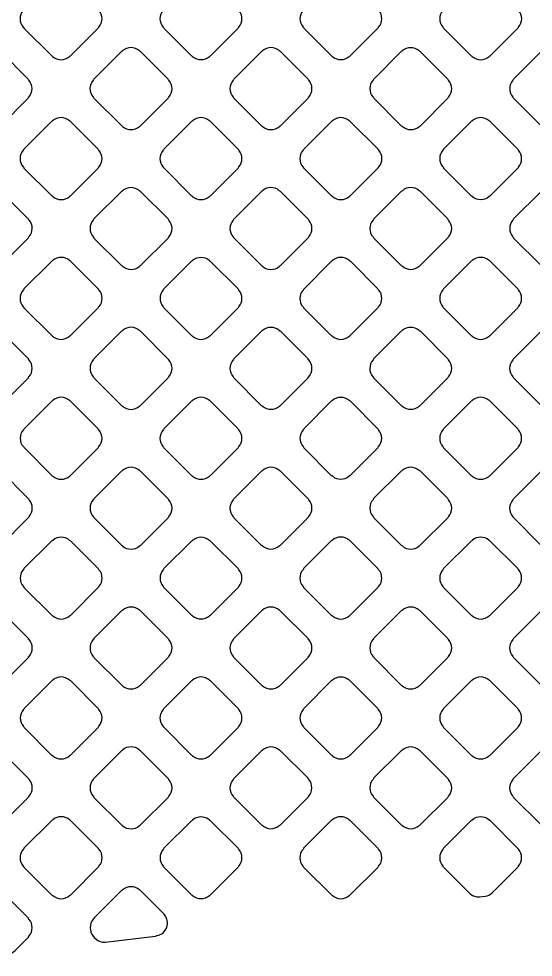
# Model space of a CAD drawing. Extents: x 3811 to 4077, y -444 to -307.
# Drawn here: x 3994.406 to 3995.199, y -382.214 to -380.767 of the extents above; entities that cross this region are included whole.
import ezdxf

# ---------------------------------------------------------------- set-up
doc = ezdxf.new("R2010")
doc.units = 0
doc.layers.add('gbr-dxf', color=7, linetype='Continuous')

msp = doc.modelspace()

# ---------------------------------------------------------------- linework, layer by layer
at = {"layer": 'gbr-dxf', "linetype": 'Continuous'}
for points in [[(3994.413, -380.7805, -0.088014), (3994.414, -380.782), (3994.4568, -380.8248, -0.083733), (3994.4582, -380.8257, 0.37981), (3994.4841, -380.8257, -0.096625), (3994.4858, -380.8247), (3994.5285, -380.782, -0.096332), (3994.5295, -380.7803, 0.37981), (3994.5295, -380.7543, -0.092348), (3994.5285, -380.7528), (3994.4859, -380.7102, -0.096111), (3994.4843, -380.7092, 0.379731), (3994.4583, -380.7092, -0.096458), (3994.4567, -380.7102), (3994.414, -380.7529, -0.096857), (3994.413, -380.7545, 0.379731)], [(3994.6285, -380.7804, -0.087916), (3994.6294, -380.7819), (3994.6722, -380.8246, -0.100215), (3994.6739, -380.8256, 0.379201), (3994.6998, -380.8256, -0.095956), (3994.7015, -380.8246), (3994.7441, -380.782, -0.096332), (3994.7451, -380.7803, 0.379451), (3994.7451, -380.7544, -0.092162), (3994.7442, -380.7528), (3994.7014, -380.7101, -0.095895), (3994.6998, -380.7091, 0.379249), (3994.6738, -380.7091, -0.096723), (3994.6722, -380.7101), (3994.6295, -380.7528, -0.096857), (3994.6285, -380.7544, 0.3795)], [(3994.8442, -380.7804, -0.096458), (3994.8452, -380.782), (3994.8878, -380.8246, -0.092959), (3994.8894, -380.8256, 0.379237), (3994.9153, -380.8256, -0.095506), (3994.917, -380.8246), (3994.9596, -380.782, -0.095585), (3994.9606, -380.7804, 0.379465), (3994.9606, -380.7544, -0.083317), (3994.9597, -380.753), (3994.9168, -380.7101, -0.088202), (3994.9153, -380.7092, 0.379731), (3994.8894, -380.7092, -0.096458), (3994.8877, -380.7102), (3994.8452, -380.7527, -0.096857), (3994.8442, -380.7544, 0.379731)], [(3995.0596, -380.7804, -0.104155), (3995.0607, -380.7821), (3995.1032, -380.8247, -0.100442), (3995.105, -380.8257, 0.37902), (3995.1309, -380.8257, -0.095506), (3995.1325, -380.8247), (3995.1752, -380.7821, -0.095394), (3995.1762, -380.7804, 0.378608), (3995.1762, -380.7545, -0.107356), (3995.1751, -380.7527), (3995.1326, -380.7101, -0.096227), (3995.1309, -380.7091, 0.378784), (3995.105, -380.7091, -0.095527), (3995.1034, -380.7101), (3995.0606, -380.7528, -0.095997), (3995.0597, -380.7545, 0.378338)], [(3994.3053, -380.8882, -0.096723), (3994.3063, -380.8899), (3994.3487, -380.9322, -0.108515), (3994.3505, -380.9333, 0.37981), (3994.3765, -380.9333, -0.095956), (3994.3781, -380.9323), (3994.4206, -380.8898, -0.096111), (3994.4216, -380.8882, 0.37981), (3994.4216, -380.8622, -0.099964), (3994.4206, -380.8605), (3994.3783, -380.8181, -0.104264), (3994.3765, -380.8171, 0.379731), (3994.3505, -380.8171, -0.096723), (3994.3488, -380.8181), (3994.3063, -380.8606, -0.096627), (3994.3053, -380.8622, 0.379731)], [(3994.5207, -380.8882, -0.087947), (3994.5216, -380.8897), (3994.5646, -380.9326, -0.083549), (3994.566, -380.9335, 0.379201), (3994.5919, -380.9335, -0.096625), (3994.5936, -380.9325), (3994.6363, -380.8898, -0.096332), (3994.6373, -380.8881, 0.379308), (3994.6373, -380.8622, -0.092052), (3994.6364, -380.8606), (3994.5936, -380.8179, -0.096328), (3994.592, -380.8169, 0.37947), (3994.566, -380.8169, -0.096723), (3994.5644, -380.8179), (3994.5217, -380.8606, -0.096627), (3994.5207, -380.8622, 0.3795)], [(3994.7364, -380.8882, -0.088014), (3994.7373, -380.8897), (3994.7799, -380.9323, -0.100824), (3994.7816, -380.9333, 0.379092), (3994.8076, -380.9334, -0.095378), (3994.8092, -380.9324), (3994.8519, -380.8897, -0.096036), (3994.8529, -380.8881, 0.378793), (3994.8529, -380.8621, -0.092162), (3994.8519, -380.8606), (3994.8093, -380.8179, -0.096266), (3994.8076, -380.8169, 0.379778), (3994.7817, -380.817, -0.096723), (3994.78, -380.8179), (3994.7373, -380.8606, -0.096857), (3994.7364, -380.8622, 0.379731)], [(3994.952, -380.8621, 0.378853), (3994.952, -380.8881, -0.104371), (3994.953, -380.8899), (3994.9955, -380.9324, -0.100294), (3994.9973, -380.9334, 0.379582), (3995.0232, -380.9334, -0.095649), (3995.0249, -380.9324), (3995.0674, -380.8899, -0.095701), (3995.0684, -380.8882, 0.37857), (3995.0684, -380.8623, -0.092061), (3995.0674, -380.8608), (3995.0247, -380.818, -0.096227), (3995.023, -380.817, 0.378784), (3994.9971, -380.817, -0.095527), (3994.9955, -380.818), (3994.953, -380.8605, -0.096036)], [(3995.1675, -380.8623, 0.379211), (3995.1675, -380.8883, -0.100399), (3995.1685, -380.89), (3995.211, -380.9325, -0.096627), (3995.2127, -380.9335, 0.37981), (3995.2386, -380.9335, -0.096625), (3995.2403, -380.9325), (3995.283, -380.8898, -0.096111), (3995.284, -380.8881, 0.37975), (3995.284, -380.8622, -0.096265), (3995.283, -380.8605), (3995.2405, -380.818, -0.100401), (3995.2387, -380.817, 0.378885), (3995.2128, -380.817, -0.096528), (3995.2112, -380.8179), (3995.1684, -380.8607, -0.095686)], [(3994.413, -380.9959, -0.100402), (3994.414, -380.9976), (3994.4567, -381.0402, -0.096527), (3994.4583, -381.0412, 0.379422), (3994.4843, -381.0412, -0.095956), (3994.4859, -381.0402), (3994.5285, -380.9976, -0.096111), (3994.5295, -380.996, 0.379308), (3994.5295, -380.97, -0.09601), (3994.5285, -380.9684), (3994.4859, -380.9257, -0.100401), (3994.4842, -380.9247, 0.37947), (3994.4582, -380.9248, -0.096458), (3994.4566, -380.9257), (3994.414, -380.9683, -0.096857), (3994.413, -380.9699, 0.379357)], [(3994.6285, -380.996, -0.084073), (3994.6294, -380.9974), (3994.6722, -381.0402, -0.096857), (3994.6738, -381.0412, 0.379092), (3994.6998, -381.0412, -0.095383), (3994.7014, -381.0402), (3994.7441, -380.9976, -0.096423), (3994.745, -380.9959, 0.379087), (3994.7451, -380.97, -0.095968), (3994.7441, -380.9683), (3994.7015, -380.9258, -0.100093), (3994.6998, -380.9248, 0.37947), (3994.6738, -380.9248, -0.096723), (3994.6722, -380.9258), (3994.6295, -380.9684, -0.096627), (3994.6285, -380.9701, 0.379731)], [(3994.8441, -380.97, 0.379589), (3994.8441, -380.996, -0.08798), (3994.845, -380.9975), (3994.8878, -381.0402, -0.100093), (3994.8895, -381.0412, 0.378837), (3994.9154, -381.0412, -0.095506), (3994.917, -381.0402), (3994.9597, -380.9975, -0.096036), (3994.9607, -380.9959, 0.378841), (3994.9607, -380.97, -0.092162), (3994.9597, -380.9684), (3994.917, -380.9257, -0.095796), (3994.9154, -380.9247, 0.378611), (3994.8894, -380.9247, -0.095383), (3994.8878, -380.9256), (3994.8451, -380.9684, -0.096322)], [(3995.0598, -380.97, 0.379211), (3995.0598, -380.9959, -0.100902), (3995.0608, -380.9977), (3995.1033, -381.0402, -0.096857), (3995.105, -381.0411, 0.37981), (3995.131, -381.0411, -0.095956), (3995.1326, -381.0402), (3995.1751, -380.9977, -0.096111), (3995.1761, -380.996, 0.37975), (3995.1761, -380.9701, -0.096265), (3995.1751, -380.9684), (3995.1323, -380.9257, -0.083291), (3995.1309, -380.9248, 0.378885), (3995.105, -380.9248, -0.096528), (3995.1034, -380.9257), (3995.0608, -380.9683, -0.095997)], [(3994.3052, -381.1037, -0.092052), (3994.3061, -381.1053), (3994.3488, -381.1479, -0.103973), (3994.3506, -381.1489, 0.379422), (3994.3765, -381.1489, -0.096625), (3994.3782, -381.1479), (3994.4208, -381.1053, -0.096332), (3994.4217, -381.1037, 0.379451), (3994.4218, -381.0777, -0.087613), (3994.4208, -381.0762), (3994.378, -381.0334, -0.091578), (3994.3764, -381.0324, 0.379249), (3994.3505, -381.0325, -0.096723), (3994.3488, -381.0335), (3994.3062, -381.0761, -0.096627), (3994.3052, -381.0778, 0.379357)], [(3994.5209, -381.1037, -0.100399), (3994.5219, -381.1054), (3994.5644, -381.148, -0.096627), (3994.5661, -381.1489, 0.379092), (3994.592, -381.149, -0.095378), (3994.5936, -381.148), (3994.6363, -381.1054, -0.096227), (3994.6372, -381.1037, 0.379087), (3994.6373, -381.0778, -0.09601), (3994.6363, -381.0761), (3994.5937, -381.0336, -0.100401), (3994.592, -381.0326, 0.37947), (3994.566, -381.0326, -0.096458), (3994.5644, -381.0336), (3994.5218, -381.0761, -0.096857), (3994.5209, -381.0777, 0.379731)], [(3994.7363, -381.0778, 0.379589), (3994.7363, -381.1038, -0.083601), (3994.7372, -381.1052), (3994.78, -381.148, -0.096527), (3994.7816, -381.149, 0.378837), (3994.8076, -381.149, -0.096031), (3994.8092, -381.148), (3994.8519, -381.1053, -0.096036), (3994.8529, -381.1037, 0.37857), (3994.8529, -381.0778, -0.095968), (3994.8519, -381.0762), (3994.8093, -381.0335, -0.100093), (3994.8075, -381.0325, 0.378784), (3994.7816, -381.0325, -0.095383), (3994.78, -381.0335), (3994.7373, -381.0762, -0.096227)], [(3994.952, -381.0778, 0.379211), (3994.952, -381.1037, -0.10047), (3994.953, -381.1054), (3994.9956, -381.148, -0.096111), (3994.9972, -381.1489, 0.37981), (3995.0232, -381.1489, -0.095956), (3995.0248, -381.148), (3995.0674, -381.1053, -0.096332), (3995.0684, -381.1037, 0.379451), (3995.0684, -381.0778, -0.096117), (3995.0674, -381.0761), (3995.0249, -381.0335, -0.099849), (3995.0232, -381.0325, 0.37915), (3994.9972, -381.0325, -0.096367), (3994.9956, -381.0335), (3994.953, -381.0761, -0.095997)], [(3995.1676, -381.1037, -0.096458), (3995.1685, -381.1054), (3995.2111, -381.1479, -0.092289), (3995.2127, -381.1489, 0.37981), (3995.2386, -381.1489, -0.096625), (3995.2403, -381.1479), (3995.2829, -381.1053, -0.096332), (3995.2838, -381.1037, 0.37981), (3995.2838, -381.0777, -0.083317), (3995.283, -381.0763), (3995.2402, -381.0335, -0.088202), (3995.2387, -381.0326, 0.379731), (3995.2127, -381.0326, -0.096458), (3995.2111, -381.0336), (3995.1685, -381.0761, -0.096857), (3995.1676, -381.0777, 0.379731)], [(3994.413, -381.2115, -0.096625), (3994.414, -381.2132), (3994.4567, -381.2558, -0.092233), (3994.4582, -381.2568, 0.379092), (3994.4842, -381.2568, -0.095166), (3994.4858, -381.2558), (3994.5286, -381.213, -0.096036), (3994.5296, -381.2114, 0.378793), (3994.5296, -381.1855, -0.083163), (3994.5287, -381.1841), (3994.4858, -381.1412, -0.087516), (3994.4843, -381.1403, 0.379778), (3994.4583, -381.1403, -0.096723), (3994.4567, -381.1412), (3994.414, -381.1839, -0.096627), (3994.413, -381.1856, 0.379731)], [(3994.6286, -381.2115, -0.09601), (3994.6296, -381.2131), (3994.6721, -381.2557, -0.108091), (3994.674, -381.2567, 0.378309), (3994.6999, -381.2567, -0.095383), (3994.7015, -381.2557), (3994.7441, -381.2132, -0.095701), (3994.745, -381.2115, 0.37857), (3994.745, -381.1856, -0.099971), (3994.744, -381.1839), (3994.7015, -381.1414, -0.104246), (3994.6997, -381.1404, 0.378945), (3994.6738, -381.1403, -0.096217), (3994.6722, -381.1413), (3994.6296, -381.1839, -0.095916), (3994.6286, -381.1855, 0.379175)], [(3994.8441, -381.1857, 0.379211), (3994.8441, -381.2116, -0.083792), (3994.845, -381.213), (3994.8877, -381.2558, -0.096627), (3994.8894, -381.2567, 0.37981), (3994.9154, -381.2567, -0.096625), (3994.917, -381.2558), (3994.9596, -381.2131, -0.096332), (3994.9606, -381.2115, 0.37975), (3994.9606, -381.1855, -0.096225), (3994.9596, -381.1839), (3994.9171, -381.1413, -0.100093), (3994.9154, -381.1403, 0.378885), (3994.8894, -381.1403, -0.09601), (3994.8878, -381.1413), (3994.8451, -381.184, -0.096036)], [(3995.0598, -381.2115, -0.096458), (3995.0607, -381.2132), (3995.1033, -381.2557, -0.092289), (3995.1049, -381.2567, 0.37981), (3995.1308, -381.2567, -0.096625), (3995.1325, -381.2557), (3995.1751, -381.2131, -0.096111), (3995.1761, -381.2114, 0.37981), (3995.1761, -381.1855, -0.099964), (3995.1751, -381.1837), (3995.1325, -381.1412, -0.087638), (3995.131, -381.1402, 0.379731), (3995.105, -381.1402, -0.096723), (3995.1034, -381.1412), (3995.0607, -381.1839, -0.096857), (3995.0598, -381.1855, 0.379731)], [(3994.3053, -381.3192, -0.087613), (3994.3062, -381.3207), (3994.3489, -381.3634, -0.099849), (3994.3506, -381.3644, 0.378633), (3994.3766, -381.3644, -0.096261), (3994.3782, -381.3635), (3994.4208, -381.3209, -0.096036), (3994.4217, -381.3192, 0.378798), (3994.4217, -381.2933, -0.092315), (3994.4208, -381.2918), (3994.3781, -381.2491, -0.095916), (3994.3765, -381.2481, 0.379778), (3994.3505, -381.2481, -0.096458), (3994.3488, -381.2491), (3994.3063, -381.2916, -0.096627), (3994.3053, -381.2933, 0.3795)], [(3994.5208, -381.3193, -0.095866), (3994.5218, -381.3209), (3994.5645, -381.3637, -0.092121), (3994.5661, -381.3646, 0.378309), (3994.592, -381.3646, -0.096031), (3994.5936, -381.3636), (3994.6364, -381.3208, -0.096036), (3994.6374, -381.3192, 0.378841), (3994.6374, -381.2933, -0.083163), (3994.6365, -381.2919), (3994.5935, -381.2489, -0.08752), (3994.5921, -381.248, 0.378645), (3994.5661, -381.248, -0.096367), (3994.5645, -381.249), (3994.5218, -381.2917, -0.096227), (3994.5208, -381.2933, 0.379175)], [(3994.7364, -381.2934, 0.379211), (3994.7364, -381.3193, -0.096723), (3994.7374, -381.321), (3994.7798, -381.3634, -0.108515), (3994.7817, -381.3644, 0.37981), (3994.8077, -381.3644, -0.095956), (3994.8093, -381.3635), (3994.8518, -381.321, -0.096111), (3994.8528, -381.3193, 0.37975), (3994.8528, -381.2934, -0.100266), (3994.8518, -381.2916), (3994.8093, -381.2492, -0.104246), (3994.8075, -381.2482, 0.378885), (3994.7816, -381.2481, -0.096528), (3994.78, -381.2491), (3994.7374, -381.2917, -0.095997)], [(3994.9519, -381.3193, -0.096614), (3994.9529, -381.3209), (3994.9955, -381.3635, -0.092228), (3994.9971, -381.3645, 0.379201), (3995.023, -381.3645, -0.096475), (3995.0247, -381.3635), (3995.0673, -381.3209, -0.096627), (3995.0683, -381.3192, 0.379308), (3995.0683, -381.2933, -0.100076), (3995.0673, -381.2916), (3995.0249, -381.2492, -0.103973), (3995.0231, -381.2481, 0.37947), (3994.9971, -381.2481, -0.096723), (3994.9955, -381.2491), (3994.9529, -381.2917, -0.096627), (3994.952, -381.2933, 0.3795)], [(3995.1674, -381.3192, -0.092348), (3995.1684, -381.3208), (3995.2112, -381.3636, -0.088207), (3995.2127, -381.3645, 0.37981), (3995.2386, -381.3645, -0.096625), (3995.2403, -381.3635), (3995.283, -381.3208, -0.096111), (3995.284, -381.3192, 0.37981), (3995.284, -381.2932, -0.087748), (3995.2831, -381.2917), (3995.2402, -381.2489, -0.092072), (3995.2387, -381.248, 0.379731), (3995.2127, -381.248, -0.096723), (3995.2111, -381.2489), (3995.1684, -381.2916, -0.096627), (3995.1674, -381.2933, 0.379731)], [(3994.4131, -381.427, -0.091476), (3994.4141, -381.4285), (3994.4569, -381.4714, -0.087529), (3994.4584, -381.4723, 0.378309), (3994.4843, -381.4723, -0.095487), (3994.4859, -381.4713), (3994.5286, -381.4286, -0.095701), (3994.5295, -381.427, 0.378841), (3994.5295, -381.4011, -0.087916), (3994.5286, -381.3996), (3994.4858, -381.3568, -0.091578), (3994.4842, -381.3558, 0.378645), (3994.4583, -381.3558, -0.096355), (3994.4567, -381.3568), (3994.4141, -381.3994, -0.096328), (3994.4131, -381.401, 0.379175)], [(3994.6285, -381.4012, 0.378661), (3994.6286, -381.4271, -0.092061), (3994.6295, -381.4287), (3994.6721, -381.4713, -0.103973), (3994.6739, -381.4723, 0.379422), (3994.6998, -381.4723, -0.096625), (3994.7015, -381.4713), (3994.7441, -381.4287, -0.096332), (3994.7451, -381.427, 0.379423), (3994.7451, -381.4011, -0.087284), (3994.7442, -381.3996), (3994.7014, -381.3568, -0.091508), (3994.6998, -381.3558, 0.378406), (3994.6739, -381.3558, -0.095487), (3994.6723, -381.3568), (3994.6295, -381.3996, -0.0953)], [(3994.8442, -381.427, -0.100399), (3994.8452, -381.4288), (3994.8877, -381.4712, -0.096627), (3994.8893, -381.4722, 0.37981), (3994.9153, -381.4722, -0.096625), (3994.9169, -381.4712), (3994.9595, -381.4286, -0.096332), (3994.9605, -381.427, 0.37981), (3994.9605, -381.401, -0.096625), (3994.9595, -381.3994), (3994.9171, -381.3569, -0.100151), (3994.9153, -381.3559, 0.379731), (3994.8894, -381.3559, -0.096458), (3994.8877, -381.3569), (3994.8452, -381.3994, -0.096857), (3994.8442, -381.4011, 0.379731)], [(3995.0596, -381.427, -0.092234), (3995.0605, -381.4286), (3995.1034, -381.4714, -0.087865), (3995.1049, -381.4723, 0.379422), (3995.1308, -381.4723, -0.096625), (3995.1325, -381.4713), (3995.1751, -381.4287, -0.096111), (3995.1761, -381.4271, 0.379451), (3995.1761, -381.4011, -0.104473), (3995.1751, -381.3993), (3995.1324, -381.3567, -0.092187), (3995.1309, -381.3557, 0.379249), (3995.1049, -381.3558, -0.096953), (3995.1033, -381.3567), (3995.0606, -381.3994, -0.096824), (3995.0596, -381.4011, 0.379357)], [(3994.3053, -381.5348, -0.087881), (3994.3062, -381.5363), (3994.3491, -381.5792, -0.083549), (3994.3505, -381.5801, 0.379052), (3994.3765, -381.5801, -0.096117), (3994.3781, -381.5791), (3994.4209, -381.5363, -0.0953), (3994.4218, -381.5347, 0.379163), (3994.4218, -381.5088, -0.09253), (3994.4209, -381.5072), (3994.3782, -381.4645, -0.096627), (3994.3766, -381.4636, 0.379141), (3994.3506, -381.4635, -0.095487), (3994.349, -381.4645), (3994.3063, -381.5072, -0.095895), (3994.3053, -381.5089, 0.378518)], [(3994.5209, -381.5088, 0.379206), (3994.5209, -381.5348, -0.091954), (3994.5219, -381.5363), (3994.5646, -381.5791, -0.087638), (3994.5661, -381.58, 0.37981), (3994.5921, -381.58, -0.096625), (3994.5937, -381.5791), (3994.6363, -381.5365, -0.096111), (3994.6373, -381.5348, 0.37981), (3994.6373, -381.5089, -0.088014), (3994.6364, -381.5074), (3994.5936, -381.4646, -0.092289), (3994.592, -381.4637, 0.379523), (3994.5661, -381.4636, -0.096265), (3994.5644, -381.4646), (3994.5219, -381.5072, -0.095759)], [(3994.7364, -381.5349, -0.092348), (3994.7373, -381.5365), (3994.7798, -381.5789, -0.10399), (3994.7816, -381.58, 0.37981), (3994.8075, -381.58, -0.095956), (3994.8092, -381.579), (3994.8518, -381.5364, -0.096111), (3994.8528, -381.5347, 0.37981), (3994.8528, -381.5088, -0.087748), (3994.8519, -381.5073), (3994.8092, -381.4646, -0.092072), (3994.8076, -381.4636, 0.379731), (3994.7817, -381.4636, -0.096723), (3994.78, -381.4646), (3994.7373, -381.5073, -0.096627), (3994.7364, -381.5089, 0.379731)], [(3994.952, -381.5347, -0.108153), (3994.953, -381.5366), (3994.9954, -381.579, -0.104311), (3994.9972, -381.58, 0.37981), (3995.0232, -381.58, -0.096625), (3995.0248, -381.579), (3995.0673, -381.5365, -0.096111), (3995.0683, -381.5349, 0.37981), (3995.0683, -381.5089, -0.10451), (3995.0672, -381.5071), (3995.0249, -381.4647, -0.107961), (3995.023, -381.4637, 0.379731), (3994.997, -381.4637, -0.096458), (3994.9954, -381.4646), (3994.9529, -381.5071, -0.096627), (3994.952, -381.5087, 0.379731)], [(3995.1674, -381.5349, -0.087784), (3995.1683, -381.5364), (3995.2111, -381.5792, -0.083651), (3995.2125, -381.58, 0.37981), (3995.2385, -381.58, -0.095956), (3995.2401, -381.5791), (3995.2829, -381.5363, -0.096332), (3995.2838, -381.5347, 0.37981), (3995.2838, -381.5087, -0.092348), (3995.2829, -381.5072), (3995.2403, -381.4646, -0.096111), (3995.2387, -381.4636, 0.379731), (3995.2127, -381.4636, -0.096458), (3995.2111, -381.4646), (3995.1684, -381.5073, -0.096627), (3995.1674, -381.5089, 0.379731)], [(3994.413, -381.6167, 0.379035), (3994.4131, -381.6426, -0.083163), (3994.4139, -381.644), (3994.4568, -381.6868, -0.095701), (3994.4584, -381.6878, 0.379169), (3994.4843, -381.6878, -0.095956), (3994.486, -381.6868), (3994.5286, -381.6442, -0.096111), (3994.5296, -381.6425, 0.37981), (3994.5296, -381.6166, -0.096458), (3994.5286, -381.6149), (3994.486, -381.5724, -0.100824), (3994.4843, -381.5714, 0.379523), (3994.4584, -381.5714, -0.096265), (3994.4567, -381.5723), (3994.414, -381.615, -0.096405)], [(3994.6287, -381.6426, -0.087613), (3994.6296, -381.6441), (3994.6722, -381.6867, -0.099849), (3994.6739, -381.6877, 0.37889), (3994.6998, -381.6877, -0.096117), (3994.7015, -381.6867), (3994.744, -381.6442, -0.095895), (3994.745, -381.6425, 0.379201), (3994.745, -381.6166, -0.092348), (3994.744, -381.615), (3994.7014, -381.5724, -0.096111), (3994.6998, -381.5715, 0.379731), (3994.6738, -381.5715, -0.096458), (3994.6722, -381.5724), (3994.6296, -381.615, -0.096627), (3994.6287, -381.6166, 0.3795)], [(3994.8441, -381.6426, -0.092348), (3994.845, -381.6442), (3994.8876, -381.6868, -0.104311), (3994.8894, -381.6878, 0.37981), (3994.9154, -381.6878, -0.096625), (3994.917, -381.6868), (3994.9596, -381.6442, -0.096111), (3994.9606, -381.6425, 0.37981), (3994.9606, -381.6166, -0.087748), (3994.9597, -381.6151), (3994.9169, -381.5723, -0.092126), (3994.9153, -381.5713, 0.379731), (3994.8893, -381.5713, -0.096458), (3994.8877, -381.5723), (3994.845, -381.615, -0.096627), (3994.8441, -381.6166, 0.379731)], [(3995.0597, -381.6426, -0.100514), (3995.0607, -381.6443), (3995.1032, -381.6868, -0.096539), (3995.1049, -381.6878, 0.37889), (3995.1308, -381.6877, -0.096117), (3995.1324, -381.6868), (3995.1751, -381.6441, -0.095895), (3995.176, -381.6425, 0.379201), (3995.176, -381.6165, -0.096625), (3995.175, -381.6149), (3995.1326, -381.5724, -0.100151), (3995.1309, -381.5714, 0.379731), (3995.1049, -381.5714, -0.096458), (3995.1032, -381.5724), (3995.0607, -381.6149, -0.096627), (3995.0597, -381.6166, 0.3795)], [(3994.3053, -381.7244, 0.378563), (3994.3054, -381.7503, -0.099971), (3994.3064, -381.752), (3994.349, -381.7946, -0.096328), (3994.3506, -381.7956, 0.379422), (3994.3766, -381.7956, -0.096625), (3994.3782, -381.7946), (3994.4208, -381.752, -0.096332), (3994.4218, -381.7503, 0.379451), (3994.4218, -381.7244, -0.096117), (3994.4208, -381.7227), (3994.3782, -381.6801, -0.099744), (3994.3765, -381.6791, 0.378391), (3994.3506, -381.6791, -0.096355), (3994.3489, -381.6801), (3994.3063, -381.7227, -0.095686)], [(3994.5209, -381.7504, -0.087916), (3994.5218, -381.7518), (3994.5646, -381.7947, -0.083549), (3994.566, -381.7956, 0.379201), (3994.592, -381.7955, -0.096625), (3994.5936, -381.7946), (3994.6363, -381.7519, -0.096111), (3994.6373, -381.7502, 0.379308), (3994.6373, -381.7243, -0.092315), (3994.6364, -381.7227), (3994.5938, -381.6801, -0.096527), (3994.5921, -381.6791, 0.37947), (3994.5662, -381.6791, -0.096458), (3994.5645, -381.6801), (3994.5219, -381.7228, -0.096857), (3994.5209, -381.7244, 0.3795)], [(3994.7364, -381.7503, -0.087784), (3994.7373, -381.7518), (3994.78, -381.7945, -0.100476), (3994.7817, -381.7955, 0.37981), (3994.8077, -381.7955, -0.096625), (3994.8093, -381.7945), (3994.8518, -381.752, -0.096111), (3994.8528, -381.7504, 0.37981), (3994.8528, -381.7244, -0.091954), (3994.8518, -381.7228), (3994.8091, -381.6801, -0.096111), (3994.8075, -381.6792, 0.379731), (3994.7815, -381.6792, -0.096458), (3994.7799, -381.6801), (3994.7373, -381.7227, -0.096627), (3994.7364, -381.7243, 0.379731)], [(3994.9519, -381.7244, 0.379249), (3994.952, -381.7503, -0.104293), (3994.953, -381.7521), (3994.9953, -381.7945, -0.100824), (3994.9971, -381.7955, 0.379451), (3995.023, -381.7955, -0.096117), (3995.0247, -381.7945), (3995.0673, -381.7519, -0.095895), (3995.0683, -381.7502, 0.379201), (3995.0683, -381.7243, -0.092348), (3995.0673, -381.7227), (3995.0248, -381.6802, -0.096111), (3995.0231, -381.6792, 0.3795), (3994.9972, -381.6792, -0.096259), (3994.9955, -381.6801), (3994.9529, -381.7228, -0.096539)], [(3995.1674, -381.7502, -0.100076), (3995.1684, -381.752), (3995.211, -381.7946, -0.096527), (3995.2127, -381.7956, 0.379422), (3995.2386, -381.7956, -0.095956), (3995.2403, -381.7946), (3995.2829, -381.752, -0.096332), (3995.2838, -381.7503, 0.37981), (3995.2838, -381.7244, -0.096625), (3995.2829, -381.7227), (3995.2403, -381.6801, -0.100151), (3995.2386, -381.6791, 0.379357), (3995.2126, -381.6791, -0.096507), (3995.211, -381.6801), (3995.1684, -381.7227, -0.096527), (3995.1674, -381.7243, 0.379)], [(3994.4132, -381.8581, -0.10047), (3994.4142, -381.8598), (3994.4566, -381.9023, -0.096111), (3994.4583, -381.9033, 0.37981), (3994.4843, -381.9033, -0.095956), (3994.4859, -381.9023), (3994.5285, -381.8597, -0.096332), (3994.5295, -381.858, 0.379511), (3994.5295, -381.8321, -0.096117), (3994.5285, -381.8304), (3994.486, -381.7879, -0.099933), (3994.4843, -381.7869, 0.379206), (3994.4583, -381.7869, -0.096723), (3994.4567, -381.7879), (3994.4142, -381.8305, -0.096627), (3994.4132, -381.8321, 0.379731)], [(3994.6285, -381.8581, -0.083163), (3994.6294, -381.8595), (3994.6723, -381.9024, -0.095701), (3994.6739, -381.9033, 0.379169), (3994.6999, -381.9033, -0.095956), (3994.7015, -381.9023), (3994.7441, -381.8597, -0.096111), (3994.7451, -381.8581, 0.37981), (3994.7451, -381.8321, -0.096458), (3994.7441, -381.8304), (3994.7015, -381.7879, -0.100519), (3994.6998, -381.7869, 0.379731), (3994.6738, -381.7869, -0.096458), (3994.6722, -381.7878), (3994.6295, -381.8305, -0.096627), (3994.6285, -381.8321, 0.379523)], [(3994.8442, -381.8581, -0.092348), (3994.8452, -381.8597), (3994.8878, -381.9023, -0.088202), (3994.8893, -381.9033, 0.37981), (3994.9153, -381.9033, -0.095956), (3994.9169, -381.9023), (3994.9595, -381.8597, -0.096332), (3994.9605, -381.858, 0.37981), (3994.9605, -381.8321, -0.087784), (3994.9596, -381.8306), (3994.9169, -381.7879, -0.092233), (3994.9153, -381.787, 0.379731), (3994.8894, -381.787, -0.096458), (3994.8877, -381.7879), (3994.8452, -381.8305, -0.096627), (3994.8442, -381.8321, 0.379731)], [(3995.0596, -381.858, -0.100076), (3995.0606, -381.8598), (3995.1032, -381.9024, -0.096423), (3995.1049, -381.9034, 0.379422), (3995.1308, -381.9034, -0.096625), (3995.1325, -381.9024), (3995.1751, -381.8598, -0.096332), (3995.1761, -381.8581, 0.37981), (3995.1761, -381.8321, -0.096625), (3995.1751, -381.8305), (3995.1323, -381.7877, -0.083651), (3995.1309, -381.7868, 0.379357), (3995.1049, -381.7868, -0.096507), (3995.1033, -381.7878), (3995.0606, -381.8305, -0.096527), (3995.0596, -381.8321, 0.379)], [(3994.3053, -381.94, 0.379249), (3994.3053, -381.9659, -0.095956), (3994.3063, -381.9676), (3994.3489, -382.0101, -0.092072), (3994.3505, -382.0111, 0.379451), (3994.3764, -382.0111, -0.096117), (3994.3781, -382.0101), (3994.4208, -381.9673, -0.095895), (3994.4218, -381.9657, 0.379201), (3994.4218, -381.9398, -0.083317), (3994.4209, -381.9384), (3994.3781, -381.8956, -0.088202), (3994.3766, -381.8946, 0.3795), (3994.3507, -381.8946, -0.096259), (3994.349, -381.8956), (3994.3063, -381.9383, -0.096539)], [(3994.5208, -381.9398, 0.379249), (3994.5209, -381.9658, -0.10047), (3994.5219, -381.9675), (3994.5645, -382.0101, -0.096332), (3994.5661, -382.0111, 0.37981), (3994.5921, -382.0111, -0.096625), (3994.5937, -382.0101), (3994.6363, -381.9675, -0.096332), (3994.6373, -381.9659, 0.379451), (3994.6373, -381.9399, -0.096259), (3994.6363, -381.9383), (3994.5937, -381.8956, -0.100215), (3994.592, -381.8946, 0.378939), (3994.5661, -381.8946, -0.096614), (3994.5644, -381.8956), (3994.5218, -381.9382, -0.096195)], [(3994.7363, -381.94, 0.37903), (3994.7364, -381.9659, -0.083636), (3994.7372, -381.9673), (3994.78, -382.01, -0.095895), (3994.7816, -382.011, 0.378847), (3994.8075, -382.011, -0.096117), (3994.8092, -382.01), (3994.8518, -381.9674, -0.095895), (3994.8528, -381.9657, 0.379201), (3994.8528, -381.9398, -0.096625), (3994.8518, -381.9381), (3994.8093, -381.8957, -0.100151), (3994.8076, -381.8947, 0.3795), (3994.7817, -381.8947, -0.096259), (3994.78, -381.8956), (3994.7373, -381.9383, -0.096227)], [(3994.952, -381.9657, -0.10047), (3994.953, -381.9675), (3994.9956, -382.01, -0.096111), (3994.9972, -382.011, 0.37981), (3995.0232, -382.011, -0.095956), (3995.0248, -382.01), (3995.0673, -381.9676, -0.096111), (3995.0683, -381.9659, 0.37981), (3995.0683, -381.9399, -0.096458), (3995.0673, -381.9383), (3995.0247, -381.8957, -0.100499), (3995.023, -381.8947, 0.379731), (3994.997, -381.8947, -0.096458), (3994.9954, -381.8957), (3994.9529, -381.9381, -0.096627), (3994.952, -381.9398, 0.379731)], [(3995.1674, -381.9659, -0.096625), (3995.1684, -381.9676), (3995.211, -382.0101, -0.092233), (3995.2125, -382.0111, 0.37981), (3995.2385, -382.0111, -0.095956), (3995.2401, -382.0101), (3995.2829, -381.9674, -0.096111), (3995.2838, -381.9657, 0.37981), (3995.2838, -381.9398, -0.083235), (3995.283, -381.9384), (3995.2402, -381.8956, -0.087638), (3995.2387, -381.8946, 0.379731), (3995.2127, -381.8946, -0.096723), (3995.2111, -381.8956), (3995.1684, -381.9383, -0.096627), (3995.1674, -381.9399, 0.379731)], [(3994.413, -382.0736, -0.092348), (3994.414, -382.0752), (3994.4566, -382.1178, -0.104311), (3994.4584, -382.1188, 0.37981), (3994.4843, -382.1188, -0.096625), (3994.486, -382.1178), (3994.5286, -382.0752, -0.096111), (3994.5296, -382.0736, 0.37981), (3994.5296, -382.0476, -0.088014), (3994.5287, -382.0461), (3994.4858, -382.0033, -0.092233), (3994.4843, -382.0024, 0.379731), (3994.4583, -382.0024, -0.096458), (3994.4567, -382.0033), (3994.414, -382.046, -0.096627), (3994.413, -382.0477, 0.379731)], [(3994.6286, -382.0736, -0.095866), (3994.6296, -382.0752), (3994.672, -382.1177, -0.10771), (3994.6739, -382.1187, 0.379422), (3994.6998, -382.1187, -0.095956), (3994.7015, -382.1177), (3994.744, -382.0752, -0.096332), (3994.745, -382.0736, 0.379511), (3994.745, -382.0476, -0.100082), (3994.744, -382.0459), (3994.7016, -382.0035, -0.103849), (3994.6998, -382.0025, 0.378884), (3994.6739, -382.0025, -0.096614), (3994.6722, -382.0035), (3994.6296, -382.046, -0.095895), (3994.6286, -382.0477, 0.378699)], [(3994.844, -382.0736, -0.083226), (3994.8449, -382.075), (3994.8878, -382.1179, -0.096206), (3994.8894, -382.1188, 0.37889), (3994.9154, -382.1188, -0.096117), (3994.917, -382.1179), (3994.9597, -382.0752, -0.095895), (3994.9606, -382.0736, 0.379201), (3994.9606, -382.0476, -0.096625), (3994.9596, -382.046), (3994.917, -382.0034, -0.100151), (3994.9153, -382.0024, 0.379731), (3994.8893, -382.0024, -0.096458), (3994.8877, -382.0033), (3994.845, -382.046, -0.096627), (3994.8441, -382.0477, 0.3795)], [(3995.0597, -382.0477, 0.379253), (3995.0597, -382.0736, -0.091745), (3995.0607, -382.0752), (3995.1019, -382.1164, 0.191685), (3995.116, -382.121), (3995.1253, -382.1199, 0.1442), (3995.1354, -382.1149), (3995.1354, -382.1148), (3995.1751, -382.0752, -0.095796), (3995.1761, -382.0735, 0.379249), (3995.176, -382.0476, -0.087784), (3995.1751, -382.0461), (3995.1324, -382.0034, -0.092233), (3995.1309, -382.0025, 0.3795), (3995.1049, -382.0025, -0.096259), (3995.1033, -382.0034), (3995.0607, -382.046, -0.096227)], [(3994.3053, -382.1813, -0.087946), (3994.3062, -382.1828), (3994.3318, -382.2083, -0.041878), (3994.332, -382.2085, 0.212293), (3994.3474, -382.2138, -0.047093), (3994.3478, -382.2138), (3994.3892, -382.2088, -0.04609), (3994.3896, -382.2087, 0.150958), (3994.4002, -382.2036), (3994.4002, -382.2036), (3994.4208, -382.183, -0.096111), (3994.4217, -382.1814, 0.37981), (3994.4217, -382.1554, -0.092418), (3994.4208, -382.1539), (3994.3781, -382.1112, -0.096857), (3994.3765, -382.1102, 0.379357), (3994.3505, -382.1102, -0.096507), (3994.3489, -382.1111), (3994.3063, -382.1537, -0.096527), (3994.3053, -382.1554, 0.379)], [(3994.5209, -382.1555, 0.379231), (3994.5209, -382.1814, -0.096117), (3994.5218, -382.1831), (3994.5246, -382.1858, 0.1984), (3994.5391, -382.1907), (3994.6168, -382.1813, -0.071708), (3994.6192, -382.1806, 0.583594), (3994.6304, -382.1483, -0.058235), (3994.6292, -382.1467), (3994.5936, -382.1111, -0.087645), (3994.5921, -382.1101, 0.378877), (3994.5662, -382.1101, -0.09601), (3994.5645, -382.1111), (3994.5218, -382.1538, -0.096328)]]:
    msp.add_lwpolyline(points, format="xyb", close=True, dxfattribs=at)

doc.saveas('drawing.dxf')
